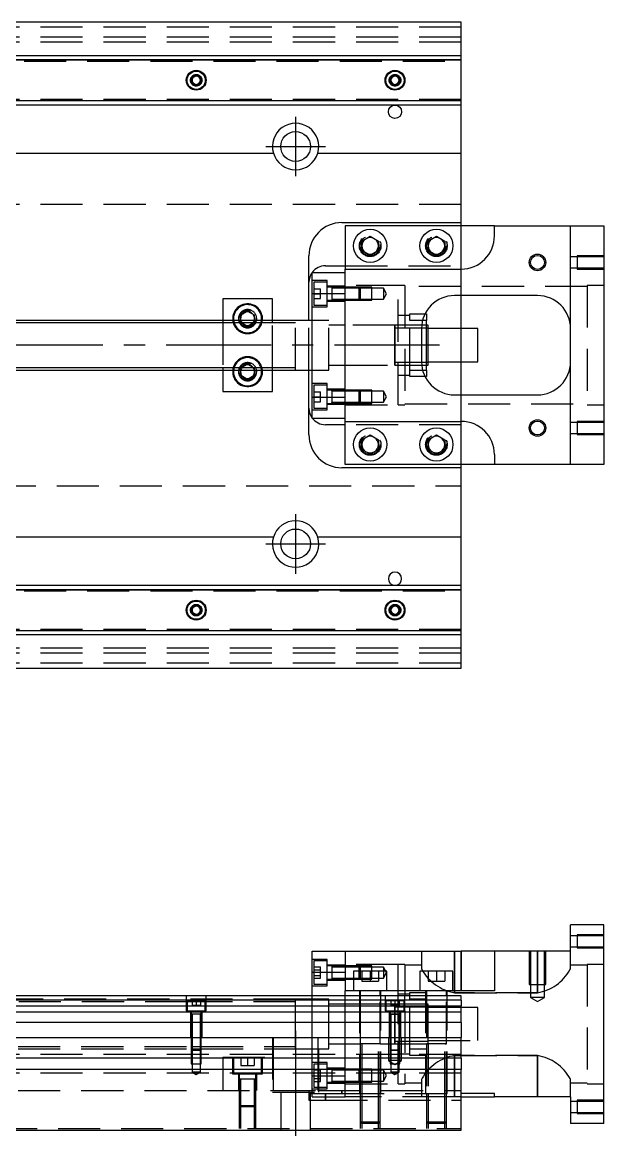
# Model space of a CAD drawing. Extents: x -14 to 1071, y -281 to 102.
# Drawn here: x 687.5 to 863, y -239 to 97.5 of the extents above; entities that cross this region are included whole.
import ezdxf

# ---------------------------------------------------------------- set-up
doc = ezdxf.new("R2010")
doc.units = 0
doc.linetypes.add('CENTER', pattern=[50.8, 31.75, -6.35, 6.35, -6.35])
doc.linetypes.add('DASHED', pattern=[19.05, 12.7, -6.35])
doc.layers.get('0').update_dxf_attribs({"linetype": 'CONTINUOUS'})
doc.layers.add('CENTER', color=1, linetype='CENTER')

msp = doc.modelspace()

# ---------------------------------------------------------------- linework, layer by layer
at = {"color": 3, "linetype": 'DASHED'}
for p, q in [((820, 96), (0, 96)), ((820, 93), (0, 93)), ((820, 91.5), (0, 91.5)), ((478.5, 86.1), (820, 86.1)), ((478.5, 85.8), (820, 85.8)), ((485, 86.1147), (820, 86.1147)), ((738.5, 80), (738.516134, 80.21941)), ((801.477374, 80.25955), (801.5, 80)), ((820, 74.2), (478.5, 74.2)), ((820, 73.9), (478.5, 73.9)), ((820, 73.8853), (485, 73.8853)), ((820, 42.5), (12.1, 42.5)), ((820, 24), (820, 36)), ((795.477798, 30.364306), (795.5, 30)), ((809.5, 30), (809.520026, 30.346056)), ((855, 26.999994), (855, 23.000006)), ((863, 26.999994), (855, 26.999994)), ((785, 24), (820, 24)), ((820, 23), (820, 24)), ((855, 26.65), (853, 26.65)), ((863, 26.65), (855, 26.65)), ((785, 15.652476), (785, 22)), ((820, 15), (820, 23)), ((853, 23.35), (855, 23.35)), ((855, 23.35), (863, 23.35)), ((855, 23.000006), (863, 23.000006)), ((779.5, 19.55635), (775, 19.55635)), ((775.5, 19.05635), (775.5, 12.05635)), ((779.5, 19.05635), (775.5, 19.05635)), ((775.5, 17.05635), (777.5, 17.05635)), ((777.5, 15.55635), (777.5, 17.05635)), ((779.5, 11.55635), (779.5, 19.55635)), ((785, 17.80635), (779.5, 17.80635)), ((780.9, 17.55635), (779.5, 17.55635)), ((780.9, 17.55635), (780.895, 17.55635)), ((780.9, 17.556354), (780.9, 13.556344)), ((780.9, 17.55635), (780.9, 17.339888)), ((780.905, 17.55635), (780.9, 17.55635)), ((785, 17.55635), (780.9, 17.55635)), ((780.9, 17.339888), (780.9, 13.77281)), ((785, 17.20635), (780.9, 17.20635)), ((801, 18), (785, 18)), ((789.15, 17.55635), (785, 17.55635)), ((789.150006, 17.556344), (785, 17.556344)), ((789.5, 17.20635), (785, 17.20635)), ((789.15, 13.55635), (789.15, 17.55635)), ((789.5, 17.20635), (789.15, 17.55635)), ((793, 17.556344), (789.150006, 17.556344)), ((789.5, 17.20635), (789.5, 13.90635)), ((793, 17.20635), (789.5, 17.20635)), ((793, 13.556354), (793, 17.556344)), ((796.5, 17.20635), (793, 17.20635)), ((796.5, 17.20635), (796.5, 13.90635)), ((797.452628, 15.55635), (796.5, 17.20635)), ((801, -18), (801, 18)), ((803, 18), (801, 18)), ((803, 18), (803, -18)), ((858, 17.75), (803, 17.75)), ((858, 18), (858, -18)), ((863, 18), (858, 18)), ((775.5, 15.55635), (777.5, 15.55635)), ((775.5, 14.05635), (777.5, 14.05635)), ((777.5, 14.05635), (777.5, 15.55635)), ((779.5, 13.55635), (780.9, 13.55635)), ((780.895, 13.55635), (780.9, 13.55635)), ((780.9, 13.90635), (785, 13.90635)), ((780.9, 13.77281), (780.9, 13.55635)), ((780.9, 13.55635), (780.905, 13.55635)), ((780.9, 13.55635), (785, 13.55635)), ((785, 13.90635), (789.5, 13.90635)), ((785, 13.556354), (789.15, 13.556354)), ((785, 13.55635), (789.15, 13.55635)), ((789.15, 13.55635), (789.5, 13.90635)), ((789.15, 13.556354), (793, 13.556354)), ((789.5, 13.90635), (793, 13.90635)), ((793, 13.90635), (796.5, 13.90635)), ((796.5, 13.90635), (797.452628, 15.55635)), ((775, 11.55635), (779.5, 11.55635)), ((775.5, 12.05635), (779.5, 12.05635)), ((779.5, 13.30635), (785, 13.30635)), ((748, 7.5), (748, 6.75)), ((748, 6.75), (748, -6.75)), ((753.5, 6.8453), (753.5, 7.5)), ((753.665064, 6.75), (753.5, 6.8453)), ((755.5, 5.690598), (753.665064, 6.75)), ((757.334936, 6.75), (755.5, 5.690598)), ((757.5, 6.8453), (757.334936, 6.75)), ((757.5, 7.5), (757.5, 6.8453)), ((757.983582, 8.286038), (758, 8)), ((763, 6.75), (763, 7.5)), ((763, -6.75), (763, 6.75)), ((770, 7.5), (769.995, 7.5)), ((770, -7.500006), (770, 7.500006)), ((770.005, 7.5), (770, 7.5)), ((774, -7.5), (774, 7.5)), ((780, 7.5), (775, 7.5)), ((780, -7.5), (780, 7.5)), ((804.5, 9), (801, 9)), ((804.5, 9.5), (809.069714, 9.5)), ((804.5, 7.5), (804.5, 9.5)), ((804.5, -7.5), (804.5, 7.5)), ((808.317542, 7.5), (804.5, 7.5)), ((785, 6), (780, 6)), ((800, 6), (785, 6)), ((800, 6), (799.995, 6)), ((800, -6.000006), (800, 6.000006)), ((800, 6), (800, -6)), ((800.005, 6), (800, 6)), ((801, 6), (800, 6)), ((801, 5.125), (800, 5.125)), ((804.5, 6), (801, 6)), ((804.5, 5.125), (801, 5.125)), ((808.050126, 6), (804.5, 6)), ((808.000782, 5.125), (804.5, 5.125)), ((820, -5), (820, 5)), ((753.665064, -6.75), (755.5, -5.690598)), ((755.5, -5.690598), (757.334936, -6.75)), ((780, -6), (785, -6)), ((785, -6), (800, -6)), ((799.995, -6), (800, -6)), ((800, -5.125), (801, -5.125)), ((800, -6), (800.005, -6)), ((800, -6), (801, -6)), ((801, -5.125), (804.5, -5.125)), ((801, -6), (804.5, -6)), ((804.5, -5.125), (808.000782, -5.125)), ((804.5, -6), (808.050126, -6)), ((748, -6.75), (748, -7.5)), ((753.5, -6.8453), (753.665064, -6.75)), ((753.5, -7.5), (753.5, -6.8453)), ((757.334936, -6.75), (757.5, -6.8453)), ((757.5, -6.8453), (757.5, -7.5)), ((757.983582, -7.713962), (758, -8)), ((763, -7.5), (763, -6.75)), ((769.995, -7.5), (770, -7.5)), ((770, -7.5), (770.005, -7.5)), ((775, -7.5), (780, -7.5)), ((801, -9), (804.5, -9)), ((804.5, -7.5), (808.317542, -7.5)), ((804.5, -9.5), (804.5, -7.5)), ((809.069714, -9.5), (804.5, -9.5)), ((779.5, -11.55635), (775, -11.55635)), ((775.5, -12.05635), (775.5, -19.05635)), ((779.5, -12.05635), (775.5, -12.05635)), ((779.5, -19.55635), (779.5, -11.55635)), ((785, -13.30635), (779.5, -13.30635)), ((775.5, -14.05635), (777.5, -14.05635)), ((775.5, -15.55635), (777.5, -15.55635)), ((777.5, -15.55635), (777.5, -14.05635)), ((777.5, -17.05635), (777.5, -15.55635)), ((780.9, -13.55635), (779.5, -13.55635)), ((780.9, -13.55635), (780.895, -13.55635)), ((780.9, -13.556344), (780.9, -17.556354)), ((780.9, -13.55635), (780.9, -13.77281)), ((780.9, -13.773058), (780.9, -13.55635)), ((785, -13.55635), (780.9, -13.55635)), ((780.905, -13.55635), (780.9, -13.55635)), ((780.9, -13.77281), (780.9, -17.339888)), ((785, -13.90635), (780.9, -13.90635)), ((789.15, -13.55635), (785, -13.55635)), ((789.15, -13.556352), (785, -13.556354)), ((789.5, -13.90635), (785, -13.90635)), ((785, -22), (785, -15.652476)), ((789.15, -17.55635), (789.15, -13.55635)), ((789.5, -13.90635), (789.15, -13.55635)), ((793, -13.556354), (789.15, -13.556352)), ((789.5, -13.90635), (789.5, -17.20635)), ((793, -13.90635), (789.5, -13.90635)), ((793, -17.556344), (793, -13.556354)), ((796.5, -13.90635), (793, -13.90635)), ((796.5, -13.90635), (796.5, -17.20635)), ((797.452628, -15.55635), (796.5, -13.90635)), ((796.5, -17.20635), (797.452628, -15.55635)), ((820, -23), (820, -15)), ((775, -19.55635), (779.5, -19.55635)), ((775.5, -17.05635), (777.5, -17.05635)), ((775.5, -19.05635), (779.5, -19.05635)), ((779.5, -17.55635), (780.9, -17.55635)), ((779.5, -17.80635), (785, -17.80635)), ((780.895, -17.55635), (780.9, -17.55635)), ((780.9, -17.20635), (785, -17.20635)), ((780.9, -17.55635), (780.9, -17.339682)), ((780.9, -17.339888), (780.9, -17.55635)), ((780.9, -17.55635), (785, -17.55635)), ((780.9, -17.55635), (780.905, -17.55635)), ((785, -17.20635), (789.5, -17.20635)), ((785, -17.556344), (789.15, -17.556346)), ((785, -17.55635), (789.15, -17.55635)), ((785, -18), (801, -18)), ((789.15, -17.55635), (789.5, -17.20635)), ((789.15, -17.556346), (793, -17.556344)), ((789.5, -17.20635), (793, -17.20635)), ((793, -17.20635), (796.5, -17.20635)), ((801, -18), (803, -18)), ((803, -17.75), (858, -17.75)), ((858, -18), (863, -18)), ((820, -24), (820, -23)), ((855, -23.35), (853, -23.35)), ((855, -23.000006), (855, -26.999994)), ((863, -23.000006), (855, -23.000006)), ((863, -23.35), (855, -23.35)), ((820, -24), (785, -24)), ((820, -36), (820, -24)), ((853, -26.65), (855, -26.65)), ((855, -26.65), (863, -26.65)), ((789.5, -30), (789.520026, -29.653944)), ((815.477798, -29.635694), (815.5, -30)), ((855, -26.999994), (863, -26.999994)), ((12.1, -42.5), (820, -42.5)), ((478.5, -73.9), (820, -73.9)), ((485, -73.8853), (820, -73.8853)), ((478.5, -74.2), (820, -74.2)), ((741.477374, -79.74045), (741.5, -80)), ((798.5, -80), (798.516134, -79.78059)), ((820, -85.8), (478.5, -85.8)), ((820, -86.1), (478.5, -86.1)), ((820, -86.1147), (485, -86.1147)), ((820, -91.5), (0, -91.5)), ((820, -93), (0, -93)), ((820, -96), (0, -96)), ((855, -177.990006), (855, -181.989994)), ((863, -177.990006), (855, -177.990006)), ((855, -178.34), (853, -178.34)), ((853, -181.64), (855, -181.64)), ((863, -178.34), (855, -178.34)), ((855, -181.64), (863, -181.64)), ((808, -182.99), (808, -187.958778)), ((818, -195.499874), (818, -182.99)), ((818, -182.99), (818, -194.99)), ((820, -182.99), (820, -194.99)), ((840.500006, -182.99), (840.500006, -192.99)), ((840.9, -182.99), (840.9, -192.99)), ((843, -182.99), (843, -195.499874)), ((843, -195.499874), (843, -182.99)), ((845.1, -192.99), (845.1, -182.99)), ((845.499994, -192.99), (845.499994, -182.99)), ((853, -187.958778), (853, -182.99)), ((855, -181.989994), (863, -181.989994)), ((779.5, -185.43365), (775, -185.43365)), ((775.5, -185.93365), (775.5, -189.43365)), ((779.5, -185.93365), (775.5, -185.93365)), ((775.5, -187.7016), (777.5, -187.7016)), ((777.5, -188.567626), (777.5, -187.7016)), ((779.5, -193.43365), (779.5, -185.43365)), ((785, -187.18365), (779.5, -187.18365)), ((780.9, -187.43365), (779.5, -187.43365)), ((780.9, -187.43365), (780.895, -187.43365)), ((780.9, -187.43365), (780.9, -187.650318)), ((780.905, -187.43365), (780.9, -187.43365)), ((785, -187.43365), (780.9, -187.43365)), ((780.9, -187.650318), (780.9, -188.018664)), ((785, -187.78365), (780.9, -187.78365)), ((780.9, -188.018664), (780.9, -189.43365)), ((801, -186.99), (785, -186.99)), ((789.15, -187.43365), (785, -187.43365)), ((789.15, -187.433654), (785, -187.433656)), ((789.5, -187.78365), (785, -187.78365)), ((789.15, -188.99), (789.15, -187.43365)), ((789.5, -187.78365), (789.15, -187.43365)), ((793, -187.433656), (789.15, -187.433654)), ((789.5, -187.78365), (789.5, -188.99)), ((793, -187.78365), (789.5, -187.78365)), ((793, -188.99), (793, -187.433656)), ((796.5, -187.78365), (793, -187.78365)), ((796.5, -187.78365), (796.5, -191.08365)), ((797.452628, -189.43365), (796.5, -187.78365)), ((801, -194.99), (801, -186.99)), ((803, -186.99), (801, -186.99)), ((803, -186.99), (803, -196.49)), ((808, -187.24), (803, -187.24)), ((808, -187.958778), (808.034792, -188.2257)), ((808.034792, -188.2257), (808.13642, -188.531226)), ((852.823178, -188.624328), (852.954746, -188.26671)), ((852.954746, -188.26671), (853, -187.958778)), ((858, -187.24), (853, -187.24)), ((858, -186.99), (858, -222.99)), ((863, -186.99), (858, -186.99)), ((775.5, -188.567626), (777.5, -188.567626)), ((775.5, -189.43365), (775.5, -192.93365)), ((775.5, -190.299676), (777.5, -190.299676)), ((775.5, -191.165702), (777.5, -191.165702)), ((777.5, -190.299676), (777.5, -188.567626)), ((777.5, -191.165702), (777.5, -190.299676)), ((779.5, -191.43365), (780.9, -191.43365)), ((779.5, -191.68365), (785, -191.68365)), ((780.895, -191.43365), (780.9, -191.43365)), ((780.9, -189.43365), (780.9, -190.84871)), ((780.9, -190.84871), (780.9, -191.216942)), ((780.9, -191.08365), (785, -191.08365)), ((780.9, -191.216942), (780.9, -191.43365)), ((780.9, -191.43365), (780.905, -191.43365)), ((780.9, -191.43365), (785, -191.43365)), ((785, -191.08365), (787.5, -191.08365)), ((785, -191.433646), (787.5, -191.433646)), ((785, -191.43365), (787.5, -191.43365)), ((787.5, -191.08365), (789.5, -191.08365)), ((787.5, -191.433646), (789.15, -191.433648)), ((787.5, -191.43365), (789.15, -191.43365)), ((789.15, -189.43365), (789.15, -188.99)), ((789.15, -191.43365), (789.15, -189.43365)), ((789.15, -191.43365), (789.5, -191.08365)), ((789.15, -191.433648), (793, -191.433646)), ((789.5, -188.99), (789.5, -189.43365)), ((789.5, -189.43365), (789.5, -191.08365)), ((789.5, -191.08365), (793, -191.08365)), ((790, -188.99), (790, -191.99)), ((792.5, -188.99), (792.5, -191.99)), ((793, -191.433646), (793, -188.99)), ((793, -191.08365), (796.5, -191.08365)), ((795, -188.99), (795, -191.99)), ((796.5, -191.08365), (797.452628, -189.43365)), ((810, -188.99), (810, -191.99)), ((812.5, -188.99), (812.5, -191.99)), ((815, -188.99), (815, -191.99)), ((775, -193.43365), (779.5, -193.43365)), ((775.5, -192.93365), (779.5, -192.93365)), ((789.25, -194.99), (789.25, -225.99)), ((789.5, -194.99), (789.5, -196.49)), ((790, -191.99), (792.5, -191.99)), ((792.5, -191.99), (795, -191.99)), ((795.5, -196.49), (795.5, -194.99)), ((795.75, -225.99), (795.75, -194.99)), ((801, -196.49), (801, -194.99)), ((809.25, -194.99), (809.25, -225.99)), ((809.5, -194.99), (809.5, -196.49)), ((810, -191.99), (812.5, -191.99)), ((812.5, -191.99), (815, -191.99)), ((815.5, -196.49), (815.5, -194.99)), ((815.75, -225.99), (815.75, -194.99)), ((818, -194.99), (818, -195.499874)), ((840.500006, -192.99), (845.499994, -192.99)), ((840.9, -192.99), (840.9, -196.99)), ((845.1, -196.99), (845.1, -192.99)), ((770, -197.49), (478.5, -197.49)), ((737.25, -198.24), (478.5, -198.24)), ((737, -196.49), (737, -200.99)), ((742.75, -197.99), (737.25, -197.99)), ((737.25, -197.99), (737.25, -200.99)), ((742.75, -198.24), (737.25, -198.24)), ((738.75, -197.99), (738.75, -199.29)), ((740, -197.99), (740, -199.29)), ((741.25, -197.99), (741.25, -199.29)), ((742.75, -200.99), (742.75, -197.99)), ((770, -198.24), (742.75, -198.24)), ((743, -200.99), (743, -196.49)), ((770, -197.49), (769.995, -197.49)), ((770, -204.789932), (770, -197.489994)), ((770, -197.490668), (770, -197.49)), ((775, -197.49), (770, -197.49)), ((770.005, -197.49), (770, -197.49)), ((770, -198.038872), (770, -197.490668)), ((770, -204.78995), (770, -198.038872)), ((775, -208.99), (775, -196.49)), ((780, -197.49), (775, -197.49)), ((780, -204.99), (780, -197.49)), ((785, -208.99), (785, -196.49)), ((789.5, -196.49), (789.5, -208.99)), ((795.5, -210.995), (795.5, -196.49)), ((797, -196.49), (797, -200.99)), ((802.75, -197.99), (797.25, -197.99)), ((797.25, -197.99), (797.25, -200.99)), ((798.75, -197.99), (798.75, -199.29)), ((800, -197.99), (800, -199.29)), ((804.5, -195.99), (801, -195.99)), ((801, -197.99), (801, -196.49)), ((801, -204.99), (801, -197.99)), ((801.25, -197.99), (801.25, -199.29)), ((802.75, -200.99), (802.75, -197.99)), ((803, -200.99), (803, -196.49)), ((804.5, -195.49), (809.5, -195.49)), ((804.5, -196.49), (804.5, -195.49)), ((804.5, -197.49), (804.5, -196.49)), ((809.5, -197.49), (804.5, -197.49)), ((804.5, -212.49), (804.5, -197.49)), ((809.5, -196.49), (809.5, -210.995)), ((815.5, -210.995), (815.5, -196.49)), ((818, -195.499874), (843, -195.499874)), ((843, -195.499874), (818, -195.499874)), ((845.1, -196.99), (840.9, -196.99)), ((840.9, -196.99), (843, -198.202436)), ((843, -198.202436), (845.1, -196.99)), ((737, -200.99), (743, -200.99)), ((738.25, -200.99), (738.25, -208.99)), ((738.5, -200.99), (738.5, -201.99)), ((738.75, -199.29), (740, -199.29)), ((740, -199.29), (741.25, -199.29)), ((741.5, -201.99), (741.5, -200.99)), ((741.75, -208.99), (741.75, -200.99)), ((785, -198.99), (780, -198.99)), ((789.5, -198.99), (785, -198.99)), ((795.5, -198.99), (789.5, -198.99)), ((797.25, -198.99), (795.5, -198.99)), ((797, -200.99), (803, -200.99)), ((800.005, -198.99), (797.25, -198.99)), ((798.25, -200.99), (798.25, -208.99)), ((798.5, -200.99), (798.5, -201.99)), ((798.75, -199.29), (800, -199.29)), ((801, -198.99), (799.995, -198.99)), ((800, -210.990006), (800, -198.989994)), ((800, -198.99), (800, -204.789946)), ((800, -199.664966), (800, -198.99)), ((800, -199.29), (801.25, -199.29)), ((800, -199.865), (800, -210.115)), ((801, -199.865), (800, -199.865)), ((802.75, -198.99), (801, -198.99)), ((802.75, -199.865), (801, -199.865)), ((801.5, -201.99), (801.5, -200.99)), ((801.75, -208.99), (801.75, -200.99)), ((804.5, -198.99), (802.75, -198.99)), ((804.5, -199.865), (802.75, -199.865)), ((803, -200.99), (803, -222.99)), ((809.5, -198.99), (804.5, -198.99)), ((809.5, -199.865), (804.5, -199.865)), ((810, -198.99), (809.5, -198.99)), ((810, -199.865), (809.5, -199.865)), ((810, -204.99), (810, -198.99)), ((815.5, -199.99), (810, -199.99)), ((820, -199.99), (815.5, -199.99)), ((825, -199.99), (820, -199.99)), ((825, -204.99), (825, -199.99)), ((741.500006, -201.99), (738.499994, -201.99)), ((738.5, -201.985), (738.5, -201.99)), ((738.624678, -201.99), (738.5, -201.99)), ((738.5, -201.99), (738.5, -208.99)), ((738.5, -201.99), (738.5, -201.995)), ((739.998804, -201.99), (738.624678, -201.99)), ((738.75, -201.99), (738.75, -208.99)), ((741.37533, -201.99), (739.998804, -201.99)), ((741.25, -208.99), (741.25, -201.99)), ((741.5, -201.99), (741.37533, -201.99)), ((741.5, -201.99), (741.5, -201.985)), ((741.5, -208.99), (741.5, -201.99)), ((741.5, -201.995), (741.5, -201.99)), ((770, -208.99), (770, -204.789932)), ((770, -205.190038), (770, -204.78995)), ((770, -208.99023), (770, -205.190038)), ((780, -208.99), (780, -204.99)), ((801.500006, -201.99), (798.499994, -201.99)), ((799.998804, -201.99), (798.499994, -201.99)), ((798.5, -201.985), (798.5, -201.99)), ((798.5, -201.99), (798.62467, -201.99)), ((798.624678, -201.99), (798.5, -201.99)), ((798.5, -201.99), (798.5, -201.995)), ((798.5, -201.99), (798.5, -208.99)), ((798.62467, -201.99), (801.375392, -201.99)), ((799.998804, -201.99), (798.624678, -201.99)), ((798.75, -201.99), (798.75, -208.99)), ((801.500006, -201.99), (799.998804, -201.99)), ((801.37533, -201.99), (799.998804, -201.99)), ((800, -204.789946), (800, -210.99)), ((801, -222.99), (801, -204.99)), ((801.25, -208.99), (801.25, -201.99)), ((801.5, -201.99), (801.37533, -201.99)), ((801.375392, -201.99), (801.5, -201.99)), ((801.5, -201.99), (801.5, -201.985)), ((801.5, -201.995), (801.5, -201.99)), ((801.5, -208.99), (801.5, -201.99)), ((810, -210.99), (810, -204.99)), ((825, -209.99), (825, -204.99)), ((476.708204, -211.74), (738.5, -211.74)), ((738.5, -208.99), (738.5, -212.74)), ((738.5, -211.74), (738.75, -211.74)), ((738.500006, -208.99), (738.500006, -212.740006)), ((738.75, -208.99), (738.75, -212.99)), ((738.75, -211.74), (741.25, -211.74)), ((741.25, -212.99), (741.25, -208.99)), ((741.25, -211.74), (741.5, -211.74)), ((741.499994, -212.740006), (741.499994, -208.99)), ((741.5, -212.74), (741.5, -208.99)), ((741.5, -211.74), (763.291796, -211.74)), ((763, -208.99), (763, -225.49)), ((763.291796, -215.29), (763.291796, -208.99)), ((763.291796, -211.74), (770, -211.74)), ((770, -212.490006), (770, -208.99)), ((770, -211.941128), (770, -208.99023)), ((770, -212.49), (770, -211.941128)), ((775, -215.29), (775, -208.99)), ((776.708204, -208.99), (776.708204, -215.29)), ((777, -225.49), (777, -208.99)), ((780, -212.49), (780, -208.99)), ((780, -210.99), (785, -210.99)), ((785, -215.29), (785, -208.99)), ((785, -210.99), (789.39999, -210.99)), ((789.39999, -210.99), (789.5, -210.99)), ((795.500006, -210.99), (789.499994, -210.99)), ((789.5, -208.99), (789.5, -210.99)), ((789.5, -210.985), (789.5, -210.99)), ((789.849602, -210.99), (789.5, -210.99)), ((789.5, -210.99), (789.5, -210.995)), ((789.5, -210.99), (789.5, -215.29)), ((795.15035, -210.99), (789.849602, -210.99)), ((790, -210.99), (790, -215.29)), ((795, -225.99), (795, -210.99)), ((795.5, -210.99), (795.15035, -210.99)), ((795.5, -225.99), (795.5, -210.985)), ((795.500006, -210.99), (795.60001, -210.99)), ((795.60001, -210.99), (800.005, -210.99)), ((798, -208.99), (798, -215.99)), ((798, -208.99), (798, -215.99)), ((798.5, -208.99), (798.5, -212.74)), ((798.500006, -208.99), (798.500006, -212.740006)), ((798.75, -208.99), (798.75, -212.99)), ((799.995, -210.99), (809.39999, -210.99)), ((800, -210.990006), (800, -210.115)), ((800, -210.115), (810, -210.115)), ((800.005, -210.99), (809.5, -210.99)), ((801.25, -212.99), (801.25, -208.99)), ((801.499994, -212.740006), (801.499994, -208.99)), ((801.5, -212.74), (801.5, -208.99)), ((802, -215.99), (802, -208.99)), ((802, -215.99), (802, -208.99)), ((809.39999, -210.99), (809.5, -210.99)), ((809.5, -210.985), (809.5, -225.99)), ((809.5, -210.99), (809.84965, -210.99)), ((809.849602, -210.99), (809.5, -210.99)), ((815.15035, -210.99), (809.849602, -210.99)), ((810, -209.99), (825, -209.99)), ((810, -210.99), (810, -225.99)), ((815, -225.99), (815, -210.99)), ((815.150204, -210.99), (815.5, -210.99)), ((815.5, -210.99), (815.15035, -210.99)), ((815.5, -225.99), (815.5, -210.985)), ((820, -214.14), (0, -214.14)), ((476.708204, -212.49), (738.5, -212.49)), ((738.5, -212.49), (738.75, -212.49)), ((738.5, -212.74), (741.5, -212.74)), ((738.5, -212.74), (738.75, -212.99)), ((738.500006, -212.740006), (738.500006, -215.29)), ((738.500006, -215.29), (738.500006, -216.99)), ((738.75, -212.49), (741.25, -212.49)), ((741.25, -212.99), (738.75, -212.99)), ((738.75, -212.99), (738.75, -216.99)), ((741.25, -212.49), (741.5, -212.49)), ((741.25, -212.99), (741.5, -212.74)), ((741.25, -216.99), (741.25, -212.99)), ((741.499994, -215.29), (741.499994, -212.740006)), ((741.499994, -216.99), (741.499994, -215.29)), ((741.5, -212.49), (763.291796, -212.49)), ((748, -214.99), (748, -215.29)), ((748, -214.99), (763, -214.99)), ((748, -215.29), (748, -218.69)), ((751, -214.99), (751, -219.99)), ((751.25, -214.99), (751.25, -215.29)), ((751.25, -215.29), (751.25, -218.69)), ((753.5, -214.99), (753.5, -217.49)), ((755.5, -214.99), (755.5, -217.49)), ((757.5, -214.99), (757.5, -217.49)), ((759.75, -215.29), (759.75, -214.99)), ((759.75, -218.69), (759.75, -215.29)), ((760, -219.99), (760, -214.99)), ((763.291796, -212.49), (770, -212.49)), ((763.291796, -218.69), (763.291796, -215.29)), ((769.995, -212.49), (770, -212.49)), ((770, -212.49), (775, -212.49)), ((770, -212.49), (770.005, -212.49)), ((775, -212.49), (776.708204, -212.49)), ((775, -218.69), (775, -215.29)), ((776.708204, -212.49), (780, -212.49)), ((776.708204, -215.29), (776.708204, -218.69)), ((785, -218.69), (785, -215.29)), ((789.5, -215.29), (789.5, -218.69)), ((790, -215.29), (790, -218.69)), ((798.5, -212.74), (801.5, -212.74)), ((798.5, -212.74), (798.75, -212.99)), ((798.500006, -212.740006), (798.500006, -215.29)), ((798.500006, -215.29), (798.500006, -216.99)), ((801.25, -212.99), (798.75, -212.99)), ((798.75, -212.99), (798.75, -216.99)), ((801, -213.99), (804.5, -213.99)), ((801.25, -212.99), (801.5, -212.74)), ((801.25, -216.99), (801.25, -212.99)), ((801.499994, -215.29), (801.499994, -212.740006)), ((801.499994, -216.99), (801.499994, -215.29)), ((804.5, -212.49), (809.5, -212.49)), ((804.5, -214.49), (804.5, -212.49)), ((809.5, -214.49), (804.5, -214.49)), ((843, -214.480126), (818, -214.480126)), ((818, -214.480126), (843, -214.480126)), ((818, -226.99), (818, -214.480126)), ((818, -214.480126), (818, -225.99)), ((843, -214.480126), (843, -226.99)), ((843, -226.99), (843, -214.480126)), ((738.500006, -216.99), (741.499994, -216.99)), ((738.75, -216.99), (738.75, -219.49)), ((741.25, -219.49), (741.25, -216.99)), ((748, -218.69), (748, -224.99)), ((751.25, -218.69), (751.25, -219.99)), ((753.5, -217.49), (755.5, -217.49)), ((755.5, -217.49), (757.5, -217.49)), ((759.75, -219.99), (759.75, -218.69)), ((763.291796, -224.99), (763.291796, -218.69)), ((779.5, -216.54635), (775, -216.54635)), ((775, -220.642476), (775, -218.69)), ((775.5, -217.04635), (775.5, -218.69)), ((776.708204, -217.04635), (775.5, -217.04635)), ((775.5, -218.69), (775.5, -220.54635)), ((779.5, -217.04635), (776.708204, -217.04635)), ((776.708204, -218.69), (776.708204, -224.99)), ((779.5, -224.54635), (779.5, -216.54635)), ((785, -218.29635), (779.5, -218.29635)), ((780.9, -218.54635), (779.5, -218.54635)), ((780.9, -218.54635), (780.895, -218.54635)), ((780.9, -218.54635), (780.9, -218.689586)), ((785, -218.54635), (780.9, -218.54635)), ((780.905, -218.54635), (780.9, -218.54635)), ((780.9, -218.689586), (780.9, -218.763016)), ((789.15, -218.54635), (785, -218.54635)), ((789.15, -218.546352), (785, -218.546354)), ((785, -225.99), (785, -218.69)), ((789.15, -218.69), (789.15, -218.54635)), ((789.29365, -218.69), (789.15, -218.54635)), ((789.5, -218.546354), (789.15, -218.546352)), ((789.15, -220.54635), (789.15, -218.69)), ((789.5, -218.89635), (789.29365, -218.69)), ((790, -218.546354), (789.5, -218.546354)), ((789.5, -218.69), (789.5, -225.99)), ((793, -218.546354), (790, -218.546354)), ((790, -218.69), (790, -225.99)), ((793, -222.546344), (793, -218.546354)), ((802, -215.99), (798, -215.99)), ((798, -215.99), (800, -217.1447)), ((802, -215.99), (798, -215.99)), ((798, -215.99), (800, -217.1447)), ((798.500006, -216.99), (801.499994, -216.99)), ((798.75, -216.99), (798.75, -219.49)), ((800, -217.1447), (802, -215.99)), ((800, -217.1447), (802, -215.99)), ((801.25, -219.49), (801.25, -216.99)), ((820, -219.84), (0, -219.84)), ((741.25, -219.49), (738.75, -219.49)), ((738.75, -219.49), (740, -220.211688)), ((740, -220.211688), (741.25, -219.49)), ((751, -219.99), (760, -219.99)), ((752.75, -219.99), (752.75, -224.99)), ((758.000006, -221.59), (752.999994, -221.59)), ((753, -219.99), (753, -221.595)), ((753, -221.585), (753, -224.99)), ((753, -221.59), (753.257448, -221.59)), ((753.257468, -221.59), (753, -221.59)), ((757.742552, -221.59), (753.257468, -221.59)), ((753.4, -221.59), (753.4, -224.99)), ((757.6, -224.99), (757.6, -221.59)), ((758, -221.59), (757.742552, -221.59)), ((757.742602, -221.59), (758, -221.59)), ((758, -221.595), (758, -219.99)), ((758, -224.99), (758, -221.585)), ((758.25, -224.99), (758.25, -219.99)), ((775, -226.99), (775, -220.642476)), ((775, -220.642476), (785, -220.642476)), ((775.5, -218.814298), (777.5, -218.814298)), ((775.5, -219.680324), (777.5, -219.680324)), ((775.5, -220.54635), (775.5, -224.04635)), ((775.5, -221.412374), (777.5, -221.412374)), ((777.5, -219.680324), (777.5, -218.814298)), ((777.5, -221.412374), (777.5, -219.680324)), ((777.5, -222.2784), (777.5, -221.412374)), ((780.9, -218.763016), (780.9, -219.131362)), ((785, -218.89635), (780.9, -218.89635)), ((780.9, -219.13136), (780.9, -220.406302)), ((780.9, -219.131362), (780.9, -220.54635)), ((780.9, -220.54635), (780.9, -221.961408)), ((780.9, -220.686396), (780.9, -221.961412)), ((780.9, -221.961408), (780.9, -222.32964)), ((789.5, -218.89635), (785, -218.89635)), ((789.15, -222.54635), (789.15, -220.54635)), ((793, -218.89635), (789.5, -218.89635)), ((796.5, -218.89635), (793, -218.89635)), ((796.5, -218.89635), (796.5, -222.19635)), ((797.452628, -220.54635), (796.5, -218.89635)), ((796.5, -222.19635), (797.452628, -220.54635)), ((801.25, -219.49), (798.75, -219.49)), ((798.75, -219.49), (800, -220.211688)), ((800, -220.211688), (801.25, -219.49)), ((808.045254, -221.71329), (808, -222.021222)), ((808, -222.021222), (808, -226.99)), ((808.176822, -221.355672), (808.045254, -221.71329)), ((852.965208, -221.7543), (852.86358, -221.448774)), ((853, -222.021222), (852.965208, -221.7543)), ((853, -226.99), (853, -222.021222)), ((476.708204, -224.99), (763.291796, -224.99)), ((753, -224.99), (753, -229.59)), ((753.000006, -224.99), (753.000002, -229.59)), ((753.4, -224.99), (753.4, -229.99)), ((757.6, -229.99), (757.6, -224.99)), ((757.999998, -229.59), (757.999994, -224.99)), ((758, -229.59), (758, -224.99)), ((763.291796, -224.99), (776.708204, -224.99)), ((774, -224.99), (774, -225.99)), ((775, -224.54635), (779.5, -224.54635)), ((775.5, -222.2784), (777.5, -222.2784)), ((775.5, -224.04635), (779.5, -224.04635)), ((776.708204, -224.99), (820, -224.99)), ((779.5, -222.54635), (780.905, -222.54635)), ((779.5, -222.79635), (785, -222.79635)), ((780.895, -222.54635), (785, -222.546346)), ((780.9, -222.19635), (785, -222.19635)), ((780.9, -222.32964), (780.9, -222.54635)), ((780.9, -222.54635), (780.9, -222.329682)), ((784, -225.99), (784, -224.99)), ((784, -224.99), (784, -225.99)), ((785, -222.19635), (789.5, -222.19635)), ((785, -222.19635), (789.5, -222.19635)), ((785, -222.546344), (789.15, -222.546346)), ((785, -222.546346), (789.15, -222.54635)), ((785, -222.99), (801, -222.99)), ((785, -222.99), (801, -222.99)), ((789.15, -222.54635), (789.5, -222.19635)), ((789.15, -222.546346), (793, -222.546344)), ((789.5, -222.19635), (793, -222.19635)), ((793, -222.19635), (796.5, -222.19635)), ((801, -222.99), (803, -222.99)), ((803, -222.74), (808, -222.74)), ((853, -222.74), (858, -222.74)), ((858, -222.99), (863, -222.99)), ((763, -225.49), (777, -225.49)), ((765.5, -225.49), (765.5, -236.99)), ((774, -225.99), (784, -225.99)), ((774, -225.99), (774, -227.99)), ((774, -227.99), (779, -227.99)), ((774.5, -236.99), (774.5, -225.49)), ((775, -226.99), (785, -226.99)), ((779, -227.99), (779, -225.99)), ((779, -225.99), (779, -227.99)), ((779, -227.99), (820, -227.99)), ((784, -225.99), (820, -225.99)), ((785, -226.99), (785, -225.99)), ((815, -226.99), (785, -226.99)), ((789.5, -225.99), (789.5, -234.49)), ((789.500006, -225.99), (789.500002, -234.49)), ((790, -225.99), (790, -234.99)), ((795, -234.99), (795, -225.99)), ((795.499998, -234.49), (795.499994, -225.99)), ((795.5, -234.49), (795.5, -225.99)), ((809.5, -225.99), (809.5, -234.49)), ((809.500006, -225.99), (809.500002, -234.49)), ((810, -225.99), (810, -234.99)), ((815, -234.99), (815, -225.99)), ((815.5, -226.99), (815, -226.99)), ((815.499998, -234.49), (815.499994, -225.99)), ((815.5, -234.49), (815.5, -225.99)), ((820, -226.99), (815.5, -226.99)), ((818, -225.99), (818, -226.99)), ((855, -228.34), (853, -228.34)), ((855, -227.990006), (855, -231.989994)), ((863, -227.990006), (855, -227.990006)), ((863, -228.34), (855, -228.34)), ((753, -229.59), (758, -229.59)), ((753, -229.59), (753.4, -229.99)), ((753.000002, -229.59), (753.000006, -236.49)), ((757.6, -229.99), (753.4, -229.99)), ((753.4, -229.99), (753.4, -236.49)), ((757.6, -229.99), (758, -229.59)), ((757.6, -236.49), (757.6, -229.99)), ((757.999994, -236.49), (757.999998, -229.59)), ((853, -231.64), (855, -231.64)), ((855, -231.64), (863, -231.64)), ((855, -231.989994), (863, -231.989994)), ((789.5, -234.49), (795.5, -234.49)), ((789.5, -234.49), (790, -234.99)), ((789.500002, -234.49), (789.500006, -236.49)), ((795, -234.99), (790, -234.99)), ((790, -234.99), (790, -236.49)), ((795, -234.99), (795.5, -234.49)), ((795, -236.49), (795, -234.99)), ((795.499994, -236.49), (795.499998, -234.49)), ((809.5, -234.49), (815.5, -234.49)), ((809.5, -234.49), (810, -234.99)), ((809.500002, -234.49), (809.500006, -236.49)), ((815, -234.99), (810, -234.99)), ((810, -234.99), (810, -236.49)), ((815, -234.99), (815.5, -234.49)), ((815, -236.49), (815, -234.99)), ((815.499994, -236.49), (815.499998, -234.49)), ((12.499994, -236.49), (820, -236.49))]:
    msp.add_line(p, q, dxfattribs=at)
at = {"color": 7, "linetype": 'CONTINUOUS'}
for p, q in [((820, 97.5), (485, 97.5)), ((820, 87.5), (820, 97.5)), ((485, 87.5), (820, 87.5)), ((820, 86.247728), (820, 87.5)), ((485, 86.247728), (820, 86.247728)), ((820, 73.752272), (820, 86.247728)), ((738.75, 80.721688), (740, 81.443376)), ((740, 81.443376), (741.25, 80.721688)), ((798.75, 80.721688), (800, 81.443376)), ((800, 81.443376), (801.25, 80.721688)), ((738.75, 79.278312), (738.75, 80.721688)), ((740, 78.556624), (738.75, 79.278312)), ((741.25, 79.278312), (740, 78.556624)), ((741.25, 80.721688), (741.25, 79.278312)), ((798.75, 79.278312), (798.75, 80.721688)), ((800, 78.556624), (798.75, 79.278312)), ((801.25, 79.278312), (800, 78.556624)), ((801.25, 80.721688), (801.25, 79.278312)), ((820, 73.752272), (485, 73.752272)), ((820, 72.5), (485, 72.5)), ((820, 72.5), (820, 73.752272)), ((820, 58), (820, 72.5)), ((656.708204, 58), (763.291796, 58)), ((776.708204, 58), (820, 58)), ((820, 37), (820, 58)), ((784, 37), (820, 37)), ((785, 36), (785, 23)), ((830, 36), (785, 36)), ((820, 36), (820, 37)), ((830, 33), (830, 36)), ((830, 36), (853, 36)), ((853, -36), (853, 36)), ((853, 36), (863, 36)), ((863, 36), (863, -36)), ((790, 31.443376), (792.5, 32.886752)), ((790, 28.556624), (790, 31.443376)), ((792.5, 32.886752), (795, 31.443376)), ((795, 31.443376), (795, 28.556624)), ((810, 31.443376), (812.5, 32.886752)), ((810, 28.556624), (810, 31.443376)), ((812.5, 32.886752), (815, 31.443376)), ((815, 31.443376), (815, 28.556624)), ((774, 7.5), (774, 27)), ((792.5, 27.113248), (790, 28.556624)), ((795, 28.556624), (792.5, 27.113248)), ((812.5, 27.113248), (810, 28.556624)), ((815, 28.556624), (812.5, 27.113248)), ((779, 24), (785, 24)), ((775, 22), (785, 22)), ((775, 15.652476), (775, 22)), ((785, 15.652476), (785, 23)), ((785, 23), (820, 23)), ((763, 14), (748, 14)), ((748, 14), (748, 7.5)), ((763, 7.5), (763, 14)), ((775, 15.652476), (785, 15.652476)), ((775, -15.652476), (775, 15.652476)), ((785, -15.652476), (785, 15.652476)), ((785, -15.652476), (785, 15.652476)), ((843, 15), (818, 15)), ((820, 5), (820, 15)), ((753.5, 9.1547), (755.5, 10.309402)), ((755.5, 10.309402), (757.5, 9.1547)), ((770, 7.5), (485, 7.5)), ((753.5, 7.5), (753.5, 9.1547)), ((757.5, 9.1547), (757.5, 7.5)), ((775, 7.5), (770, 7.5)), ((809.5, 7.5), (808.317542, 7.5)), ((809.069714, 9.5), (809.5, 9.5)), ((809.5, 9.5), (809.5, 7.5)), ((809.5, -7.5), (809.5, 7.5)), ((808, 5), (808, -5)), ((809.5, 5.125), (808.000782, 5.125)), ((809.5, 6), (808.050126, 6)), ((810, 6), (809.5, 6)), ((810, 5.125), (809.5, 5.125)), ((810, -6), (810, 6)), ((825, 5), (810, 5)), ((825, -5), (825, 5)), ((808.000782, -5.125), (809.5, -5.125)), ((808.050126, -6), (809.5, -6)), ((809.5, -5.125), (810, -5.125)), ((809.5, -6), (810, -6)), ((810, -5), (825, -5)), ((820, -15), (820, -5)), ((485, -7.5), (770, -7.5)), ((748, -7.5), (748, -14)), ((753.5, -9.1547), (753.5, -7.5)), ((755.5, -10.309402), (753.5, -9.1547)), ((757.5, -9.1547), (755.5, -10.309402)), ((757.5, -7.5), (757.5, -9.1547)), ((763, -14), (763, -7.5)), ((770, -7.5), (775, -7.5)), ((774, -27), (774, -7.5)), ((808.317542, -7.5), (809.5, -7.5)), ((809.5, -9.5), (809.069714, -9.5)), ((809.5, -7.5), (809.5, -9.5)), ((748, -14), (763, -14)), ((775, -15.652476), (785, -15.652476)), ((775, -22), (775, -15.652476)), ((780.9, -13.556344), (780.9, -17.556354)), ((785, -23), (785, -15.652476)), ((818, -15), (843, -15)), ((775, -22), (785, -22)), ((785, -23), (820, -23)), ((785, -36), (785, -23)), ((785, -24), (779, -24)), ((790, -28.556624), (792.5, -27.113248)), ((790, -31.443376), (790, -28.556624)), ((792.5, -27.113248), (795, -28.556624)), ((795, -28.556624), (795, -31.443376)), ((810, -28.556624), (812.5, -27.113248)), ((810, -31.443376), (810, -28.556624)), ((812.5, -27.113248), (815, -28.556624)), ((815, -28.556624), (815, -31.443376)), ((792.5, -32.886752), (790, -31.443376)), ((795, -31.443376), (792.5, -32.886752)), ((812.5, -32.886752), (810, -31.443376)), ((815, -31.443376), (812.5, -32.886752)), ((830, -33), (830, -36)), ((820, -37), (784, -37)), ((830, -36), (785, -36)), ((820, -37), (820, -36)), ((820, -58), (820, -37)), ((853, -36), (830, -36)), ((863, -36), (853, -36)), ((763.291796, -58), (656.708204, -58)), ((820, -58), (776.708204, -58)), ((820, -72.5), (820, -58)), ((485, -72.5), (820, -72.5)), ((485, -73.752272), (820, -73.752272)), ((820, -73.752272), (820, -72.5)), ((820, -86.247728), (820, -73.752272)), ((738.75, -79.278312), (740, -78.556624)), ((738.75, -80.721688), (738.75, -79.278312)), ((740, -81.443376), (738.75, -80.721688)), ((740, -78.556624), (741.25, -79.278312)), ((741.25, -80.721688), (740, -81.443376)), ((741.25, -79.278312), (741.25, -80.721688)), ((798.75, -79.278312), (800, -78.556624)), ((798.75, -80.721688), (798.75, -79.278312)), ((800, -81.443376), (798.75, -80.721688)), ((800, -78.556624), (801.25, -79.278312)), ((801.25, -80.721688), (800, -81.443376)), ((801.25, -79.278312), (801.25, -80.721688)), ((820, -86.247728), (485, -86.247728)), ((820, -87.5), (820, -86.247728)), ((820, -87.5), (485, -87.5)), ((820, -97.5), (820, -87.5)), ((485, -97.5), (820, -97.5)), ((853, -182.99), (853, -174.99)), ((863, -174.99), (853, -174.99)), ((863, -234.99), (863, -174.99)), ((775, -182.99), (785, -182.99)), ((775, -189.337524), (775, -182.99)), ((785, -182.99), (785, -194.99)), ((785, -182.99), (820, -182.99)), ((820, -194.99), (820, -182.99)), ((830, -182.99), (820, -182.99)), ((830, -182.99), (830, -194.99)), ((853, -182.99), (830, -182.99)), ((780.9, -187.433646), (780.9, -188.01866)), ((780.9, -188.01866), (780.9, -189.293604)), ((775, -196.49), (775, -189.337524)), ((775, -189.337524), (785, -189.337524)), ((780.9, -189.293604), (780.9, -189.573698)), ((780.9, -189.573698), (780.9, -190.848714)), ((780.9, -190.848714), (780.9, -191.433656)), ((797.5, -188.99), (787.5, -188.99)), ((787.5, -188.99), (787.5, -194.99)), ((797.5, -194.99), (797.5, -188.99)), ((817.5, -188.99), (807.5, -188.99)), ((807.5, -188.99), (807.5, -194.99)), ((817.5, -194.99), (817.5, -188.99)), ((785, -196.49), (785, -194.99)), ((830, -194.99), (785, -194.99)), ((820, -196.49), (478.5, -196.49)), ((820, -197.742272), (478.5, -197.742272)), ((820, -197.742272), (820, -196.49)), ((820, -197.742272), (820, -199.51668)), ((478.5, -199.51668), (820, -199.51668)), ((820, -201.413076), (478.5, -201.413076)), ((800, -204.99), (800, -198.989994)), ((820, -201.413076), (820, -199.51668)), ((820, -204.467372), (820, -201.413076)), ((820, -204.467372), (478.5, -204.467372)), ((739.998804, -201.99), (738.499994, -201.99)), ((741.500006, -201.99), (739.998804, -201.99)), ((820, -204.467372), (820, -208.99)), ((0, -208.99), (820, -208.99)), ((815.500006, -210.99), (809.499994, -210.99)), ((820, -215.29), (820, -208.99)), ((820, -215.29), (0, -215.29)), ((820, -215.29), (820, -218.69)), ((820, -218.69), (0, -218.69)), ((780.9, -218.546344), (780.9, -218.69)), ((780.9, -218.69), (780.9, -219.13136)), ((820, -236.99), (820, -218.69)), ((758.000006, -221.59), (752.999994, -221.59)), ((780.9, -220.406302), (780.9, -220.686396)), ((780.9, -221.961412), (780.9, -222.546354)), ((789.5, -218.89635), (785, -218.89635)), ((830, -225.99), (820, -225.99)), ((820, -226.99), (830, -226.99)), ((830, -226.99), (830, -225.99)), ((853, -226.99), (830, -226.99)), ((853, -226.99), (853, -234.99)), ((863, -234.99), (853, -234.99)), ((0, -236.99), (820, -236.99))]:
    msp.add_line(p, q, dxfattribs=at)
at = {"color": 3, "linetype": 'CONTINUOUS'}
for p, q in [((770, 6.75), (485, 6.75)), ((485, -6.75), (770, -6.75))]:
    msp.add_line(p, q, dxfattribs=at)
at = {"color": 7, "linetype": 'CONTINUOUS'}
for centre, radius in [((740, 80), 3), ((740, 80), 2.75), ((800, 80), 3), ((800, 80), 2.75), ((800, 70.5), 2), ((770, 60), 4.5), ((792.5, 30), 5), ((812.5, 30), 5), ((843, 25), 2.1), ((843, -25), 2.1), ((792.5, -30), 5), ((812.5, -30), 5), ((770, -60), 4.5), ((740, -80), 3), ((740, -80), 2.75), ((800, -80), 3), ((800, -80), 2.75)]:
    msp.add_circle(centre, radius, dxfattribs=at)
at = {"color": 3, "linetype": 'DASHED'}
for centre, radius in [((740, 80), 1.75), ((740, 80), 1.5), ((800, 80), 1.75), ((800, 80), 1.5), ((792.5, 30), 3.25), ((792.5, 30), 3), ((812.5, 30), 3.25), ((812.5, 30), 3), ((755.5, 8), 2.5), ((755.5, -8), 2.5), ((792.5, -30), 3.25), ((812.5, -30), 3.25), ((792.5, -30), 3), ((812.5, -30), 3), ((740, -80), 1.75), ((740, -80), 1.5), ((800, -80), 1.75), ((800, -80), 1.5)]:
    msp.add_circle(centre, radius, dxfattribs=at)
at = {"color": 3, "linetype": 'CONTINUOUS'}
for centre in [(843, 25), (843, -25)]:
    msp.add_circle(centre, 2.5, dxfattribs=at)
at = {"color": 7, "linetype": 'CONTINUOUS'}
for centre, radius, start, end in [((740, 80), 1.25, 120, 180), ((740, 80), 1.25, 60, 120), ((740, 80), 1.25, 0, 60), ((800, 80), 1.25, 120, 180), ((800, 80), 1.25, 60, 120), ((800, 80), 1.25, 0, 60), ((740, 80), 1.25, 180, 240), ((740, 80), 1.25, 240, 300), ((740, 80), 1.25, 300, 0), ((800, 80), 1.25, 180, 240), ((800, 80), 1.25, 240, 300), ((800, 80), 1.25, 300, 0), ((770, 60), 7, 343.39845, 196.60155), ((770, 60), 7, 196.60155, 343.39845), ((784, 27), 10, 90, 180), ((792.5, 30), 2.5, 120, 180), ((792.5, 30), 2.5, 60, 120), ((792.5, 30), 2.5, 0, 60), ((812.5, 30), 2.5, 120, 180), ((812.5, 30), 2.5, 60, 120), ((812.5, 30), 2.5, 0, 60), ((820, 33), 10, 270, 0), ((792.5, 30), 2.5, 180, 240), ((792.5, 30), 2.5, 240, 300), ((792.5, 30), 2.5, 300, 0), ((812.5, 30), 2.5, 180, 240), ((812.5, 30), 2.5, 240, 300), ((812.5, 30), 2.5, 300, 0), ((779, 19), 5, 90, 143.130102), ((779, 19), 5, 143.130102, 180), ((818, 5), 10, 90, 180), ((843, 5), 10, 0, 90), ((755.5, 8), 4.5, 0, 186.37937), ((755.5, 8), 4.25, 0, 186.756327), ((755.5, 8), 2.1, 77.75279, 102.24721), ((755.5, 8), 2.1, 162.24721, 180), ((755.5, 8), 2.1, 180, 193.774147), ((755.5, 8), 2.1, 193.774147, 197.75279), ((755.5, 8), 2.1, 137.75279, 162.24721), ((755.5, 8), 2.1, 197.75279, 216.529607), ((755.5, 8), 2.1, 216.529607, 222.24721), ((755.5, 8), 2.1, 102.24721, 137.75279), ((755.5, 8), 2.1, 42.24721, 77.75279), ((755.5, 8), 2.1, 17.75279, 42.24721), ((755.5, 8), 2.1, 317.75279, 323.470393), ((755.5, 8), 2.1, 323.470393, 342.24721), ((755.5, 8), 2.1, 346.225853, 17.75279), ((755.5, 8), 2.1, 342.24721, 346.225853), ((755.5, 8), 4.25, 353.243673, 0), ((755.5, 8), 4.5, 353.62063, 0), ((755.5, 8), 2.1, 222.24721, 257.75279), ((755.5, 8), 2.1, 257.75279, 282.24721), ((755.5, 8), 2.1, 282.24721, 317.75279), ((755.5, -8), 2.1, 137.75279, 143.470393), ((755.5, -8), 2.1, 102.24721, 137.75279), ((755.5, -8), 2.1, 77.75279, 102.24721), ((755.5, -8), 2.1, 42.24721, 77.75279), ((755.5, -8), 2.1, 36.529607, 42.24721), ((818, -5), 10, 180, 270), ((843, -5), 10, 270, 0), ((755.5, -8), 4.5, 173.62063, 0), ((755.5, -8), 4.25, 173.243673, 0), ((755.5, -8), 2.1, 166.225853, 180), ((755.5, -8), 2.1, 180, 197.75279), ((755.5, -8), 2.1, 162.24721, 166.225853), ((755.5, -8), 2.1, 143.470393, 162.24721), ((755.5, -8), 2.1, 197.75279, 222.24721), ((755.5, -8), 2.1, 222.24721, 257.75279), ((755.5, -8), 2.1, 257.75279, 282.24721), ((755.5, -8), 2.1, 282.24721, 317.75279), ((755.5, -8), 2.1, 317.75279, 342.24721), ((755.5, -8), 2.1, 17.75279, 36.529607), ((755.5, -8), 2.1, 13.774147, 17.75279), ((755.5, -8), 2.1, 342.24721, 13.774147), ((755.5, -8), 4.25, 0, 6.756327), ((755.5, -8), 4.5, 0, 6.37937), ((779, -19), 5, 180, 216.869898), ((779, -19), 5, 216.869898, 270), ((820, -33), 10, 0, 90), ((784, -27), 10, 180, 270), ((792.5, -30), 2.5, 120, 180), ((792.5, -30), 2.5, 180, 240), ((792.5, -30), 2.5, 60, 120), ((792.5, -30), 2.5, 0, 60), ((792.5, -30), 2.5, 300, 0), ((812.5, -30), 2.5, 120, 180), ((812.5, -30), 2.5, 180, 240), ((812.5, -30), 2.5, 60, 120), ((812.5, -30), 2.5, 0, 60), ((812.5, -30), 2.5, 300, 0), ((792.5, -30), 2.5, 240, 300), ((812.5, -30), 2.5, 240, 300), ((770, -60), 7, 16.60155, 163.39845), ((770, -60), 7, 163.39845, 16.60155), ((800, -70.5), 2, 90, 270), ((800, -70.5), 2, 270, 90), ((740, -80), 1.25, 120, 180), ((740, -80), 1.25, 180, 240), ((740, -80), 1.25, 60, 120), ((740, -80), 1.25, 0, 60), ((740, -80), 1.25, 300, 0), ((800, -80), 1.25, 120, 180), ((800, -80), 1.25, 180, 240), ((800, -80), 1.25, 60, 120), ((800, -80), 1.25, 0, 60), ((800, -80), 1.25, 300, 0), ((740, -80), 1.25, 240, 300), ((800, -80), 1.25, 240, 300)]:
    msp.add_arc(centre, radius, start, end, dxfattribs=at)
at = {"color": 3, "linetype": 'DASHED'}
for centre, radius, start, end in [((755.5, 8), 2.75, 349.524318, 180), ((755.5, 8), 4.5, 186.37937, 196.12762), ((755.5, 8), 4.5, 196.12762, 343.87238), ((755.5, 8), 4.25, 186.756327, 197.104635), ((755.5, 8), 4.25, 197.104635, 342.895365), ((755.5, 8), 2.75, 180, 190.475682), ((755.5, 8), 2.75, 190.475682, 207.035692), ((755.5, 8), 2.75, 207.035692, 332.964308), ((755.5, 8), 2.75, 332.964308, 349.524318), ((755.5, 8), 4.25, 342.895365, 353.243673), ((755.5, 8), 4.5, 343.87238, 353.62063), ((755.5, -8), 4.5, 16.12762, 163.87238), ((755.5, -8), 4.25, 17.104635, 162.895365), ((755.5, -8), 2.75, 27.035692, 152.964308), ((755.5, -8), 4.5, 163.87238, 173.62063), ((755.5, -8), 4.25, 162.895365, 173.243673), ((755.5, -8), 2.75, 180, 10.475682), ((755.5, -8), 2.75, 169.524318, 180), ((755.5, -8), 2.75, 152.964308, 169.524318), ((755.5, -8), 2.75, 10.475682, 27.035692), ((755.5, -8), 4.25, 6.756327, 17.104635), ((755.5, -8), 4.5, 6.37937, 16.12762), ((820.333832, -181.731627), 13.964648, 209.13802648, 260.37933944), ((840.794189, -181.893383), 13.784128, 279.20837209, 330.77035528), ((820.205811, -228.086617), 13.784128, 99.20837209, 150.77035528), ((840.666168, -228.248373), 13.964648, 29.13802648, 80.37933944)]:
    msp.add_arc(centre, radius, start, end, dxfattribs=at)
at = {"layer": 'CENTER', "color": 1, "linetype": 'CENTER'}
for p, q in [((770, 69), (770, 51)), ((761, 60), (779, 60)), ((813.445, 0), (-13.795, 0)), ((770, -51), (770, -69)), ((761, -60), (779, -60)), ((770, -206.99), (770, -238.99))]:
    msp.add_line(p, q, dxfattribs=at)

doc.saveas('drawing.dxf')
